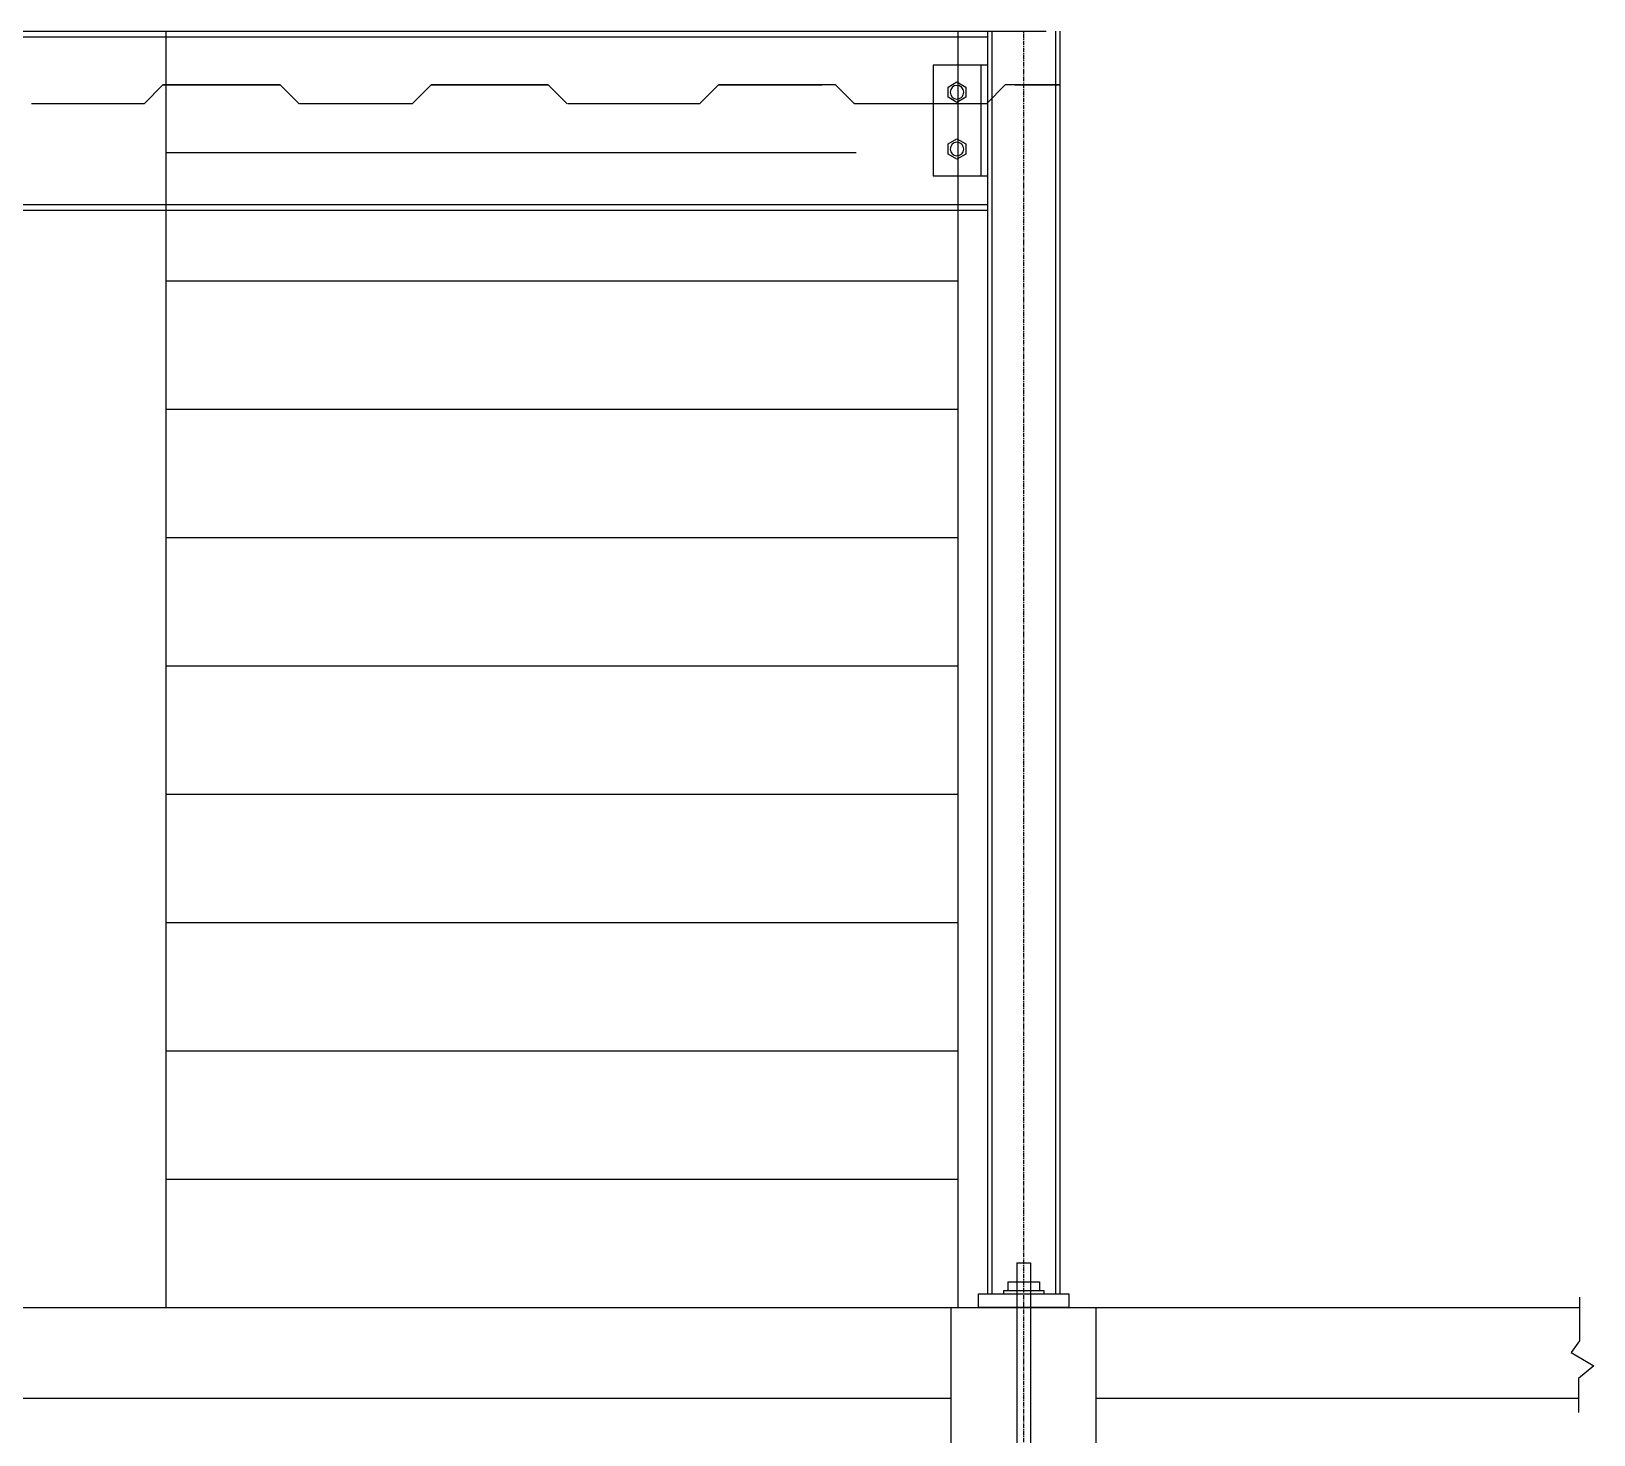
# Model space of a CAD drawing. Header units: millimetres. Extents: x -83614 to 248318, y 36678 to 90681.
# Drawn here: x 194417 to 196610, y 61368 to 63337 of the extents above; entities that cross this region are included whole.
import ezdxf

# ---------------------------------------------------------------- set-up
doc = ezdxf.new("R2010")
doc.units = ezdxf.units.MM
doc.linetypes.add('CENTER', pattern=[2, 1.25, -0.25, 0.25, -0.25])
for name, color, linetype in [('C-241-1', 241, 'Continuous'), ('Center', 251, 'CENTER'), ('LAYER131A', 131, 'Continuous'), ('Struc_Section_BP', 135, 'Continuous'), ('Struc_Section_Conc', 71, 'Continuous'), ('Struc_Section_Dim', 2, 'Continuous'), ('Struc_Section_MachineBolt', 133, 'Continuous'), ('Struc_Section_Stair', 131, 'Continuous'), ('Struc_Section_Steel', 11, 'Continuous')]:
    doc.layers.add(name, color=color, linetype=linetype)

# ---------------------------------------------------------------- blocks, each defined once
blk = doc.blocks.new('outstandingconn1')
at = {"layer": 'Struc_Section_MachineBolt', "ltscale": 2}
for points in [[(1.198, 4.358), (1.687, 4.075), (2.177, 4.358), (2.177, 4.922), (1.687, 5.205), (1.198, 4.922)], [(1.198, 1.218), (1.687, 0.935), (2.177, 1.218), (2.177, 1.782), (1.687, 2.065), (1.198, 1.782)]]:
    blk.add_lwpolyline(points, close=True, dxfattribs=at)
for centre in [(1.687, 4.64), (1.687, 1.5)]:
    blk.add_circle(centre, 0.375, dxfattribs=at)
at = {"layer": 'Struc_Section_Steel', "color": 131, "ltscale": 2}
for p, q in [((0, 6.14), (3, 6.14)), ((0, 6.14), (0, 0)), ((0.375, 6.14), (0.375, 0)), ((3, 6.14), (3, 0)), ((0, 0), (3, 0))]:
    blk.add_line(p, q, dxfattribs=at)

msp = doc.modelspace()

# ---------------------------------------------------------------- linework, layer by layer
at = {"layer": 'C-241-1'}
for p, q in [((195800.04162, 61609.0993), (195800.04162, 61582.65188)), ((195800.04162, 61609.0993), (195819.14661, 61609.0993)), ((195819.14661, 61609.0993), (195819.14661, 61582.65188)), ((195781.12255, 61570.08281), (195838.06568, 61570.08281)), ((195781.12255, 61570.08281), (195781.12255, 61565.36941)), ((195787.47255, 61582.65188), (195831.71568, 61582.65188)), ((195787.47255, 61582.65188), (195787.47255, 61570.08281)), ((195831.71568, 61582.65188), (195831.71568, 61570.08281)), ((195838.06568, 61570.08281), (195838.06568, 61565.36941)), ((195781.12255, 61565.36941), (195838.06568, 61565.36941))]:
    msp.add_line(p, q, dxfattribs=at)
at = {"layer": 'C-241-1', "ltscale": 2}
for p, q in [((195800.04162, 61582.65188), (195800.04162, 61082.76941)), ((195819.14661, 61582.65188), (195819.14661, 61082.76941))]:
    msp.add_line(p, q, dxfattribs=at)
at = {"layer": 'Center', "ltscale": 5}
msp.add_line((195809.59411, 60207.49876), (195809.59411, 63337.01941), dxfattribs=at)
at = {"layer": 'LAYER131A'}
for p, q in [((195739.74411, 63337.01941), (195841.34411, 63337.01941)), ((195758.79411, 63337.01941), (195758.79411, 61565.36941)), ((195860.39411, 63337.01941), (195860.39411, 61565.36941))]:
    msp.add_line(p, q, dxfattribs=at)
at = {"layer": 'Struc_Section_BP', "ltscale": 2}
msp.add_lwpolyline([(195873.09411, 61546.31941), (195746.09411, 61546.31941), (195746.09411, 61565.36941), (195873.09411, 61565.36941)], close=True, dxfattribs=at)
at = {"layer": 'Struc_Section_Conc', "ltscale": 2}
for p, q in [((195860.39411, 63337.01941), (195860.39411, 63261.97116)), ((194575.27975, 63235.41941), (194601.8315, 63261.97116)), ((194766.28172, 63261.97116), (194601.8315, 63261.97116)), ((194601.8315, 63261.97116), (194766.28172, 63261.97116)), ((194766.28172, 63261.97116), (194601.8315, 63261.97116)), ((194792.83348, 63235.41941), (194766.28172, 63261.97116)), ((194951.51725, 63235.41941), (194978.069, 63261.97116)), ((194978.069, 63261.97116), (195142.51922, 63261.97116)), ((195142.51922, 63261.97116), (194978.069, 63261.97116)), ((195142.51922, 63261.97116), (194978.069, 63261.97116)), ((195169.07098, 63235.41941), (195142.51922, 63261.97116)), ((195354.74225, 63235.41941), (195381.294, 63261.97116)), ((195381.294, 63261.97116), (195526.69422, 63261.97116)), ((195545.74422, 63261.97116), (195381.294, 63261.97116)), ((195572.29598, 63235.41941), (195545.74422, 63261.97116)), ((195757.20661, 63235.41941), (195783.75837, 63261.97116)), ((195859.24236, 63261.97116), (195783.75837, 63261.97116)), ((195797.61012, 63261.97116), (195860.39411, 63261.97116)), ((194575.27975, 63235.41941), (194417.35661, 63235.41941)), ((194951.51725, 63235.41941), (194793.59411, 63235.41941)), ((195283.30475, 63235.41941), (195169.83161, 63235.41941)), ((195354.74225, 63235.41941), (195241.26911, 63235.41941)), ((195685.76911, 63235.41941), (195572.29598, 63235.41941)), ((195757.20661, 63235.41941), (195643.73348, 63235.41941))]:
    msp.add_line(p, q, dxfattribs=at)
at = {"layer": 'Struc_Section_Dim', "ltscale": 2}
for p, q in [((193269.59411, 61546.31941), (196589.66368, 61546.31941)), ((195707.99411, 60936.71941), (195707.99411, 61546.31941)), ((195911.19411, 60936.71941), (195911.19411, 61546.31941)), ((196589.66368, 61560.93236), (196589.66368, 61499.73422)), ((196589.66368, 61499.73422), (196577.6474, 61483.366)), ((196577.6474, 61483.366), (196609.55938, 61464.4755)), ((196609.55938, 61464.4755), (196588.0878, 61446.81193)), ((196588.0878, 61446.81193), (196588.0878, 61399.19259)), ((193472.79411, 61419.31941), (195707.99411, 61419.31941)), ((195911.19411, 61419.31941), (196588.0878, 61419.31941))]:
    msp.add_line(p, q, dxfattribs=at)
at = {"layer": 'Struc_Section_Stair', "ltscale": 5}
for p, q in [((194606.26911, 61546.31941), (194606.26911, 63337.01941)), ((195717.51911, 61546.31941), (195717.51911, 63337.01941)), ((194606.26911, 62987.00741), (195717.51911, 62987.00741)), ((194606.26911, 62806.92141), (195717.51911, 62806.92141)), ((194606.26911, 62626.83541), (195717.51911, 62626.83541)), ((194606.26911, 62446.74941), (195717.51911, 62446.74941)), ((194606.26911, 62266.66341), (195717.51911, 62266.66341)), ((194606.26911, 62086.57741), (195717.51911, 62086.57741)), ((194606.26911, 61906.49141), (195717.51911, 61906.49141)), ((194606.26911, 61726.40541), (195717.51911, 61726.40541))]:
    msp.add_line(p, q, dxfattribs=at)
at = {"layer": 'Struc_Section_Stair', "ltscale": 10}
msp.add_line((194606.26911, 63167.09341), (195574.64411, 63167.09341), dxfattribs=at)
at = {"layer": 'Struc_Section_Steel'}
for p, q in [((193294.99411, 63329.08191), (195758.79411, 63329.08191)), ((193447.39411, 63337.01941), (195739.74411, 63337.01941)), ((193294.99411, 63094.13191), (195758.79411, 63094.13191)), ((193294.99411, 63086.19441), (195758.79411, 63086.19441))]:
    msp.add_line(p, q, dxfattribs=at)
at = {"layer": 'Struc_Section_Steel', "ltscale": 2}
msp.add_line((195758.79411, 63337.01941), (195758.79411, 63086.19441), dxfattribs=at)
at = {"layer": 'Struc_Section_Steel', "ltscale": 4}
for p, q in [((195765.14411, 63337.01941), (195765.14411, 61565.36941)), ((195854.04411, 63337.01941), (195854.04411, 61565.36941))]:
    msp.add_line(p, q, dxfattribs=at)

# ---------------------------------------------------------------- block references
at = {"layer": 'Struc_Section_Dim', "xscale": -25.4, "yscale": 25.4, "zscale": 25.4}
msp.add_blockref('outstandingconn1', (195758.79411, 63133.62891), dxfattribs=at)

doc.saveas('drawing.dxf')
